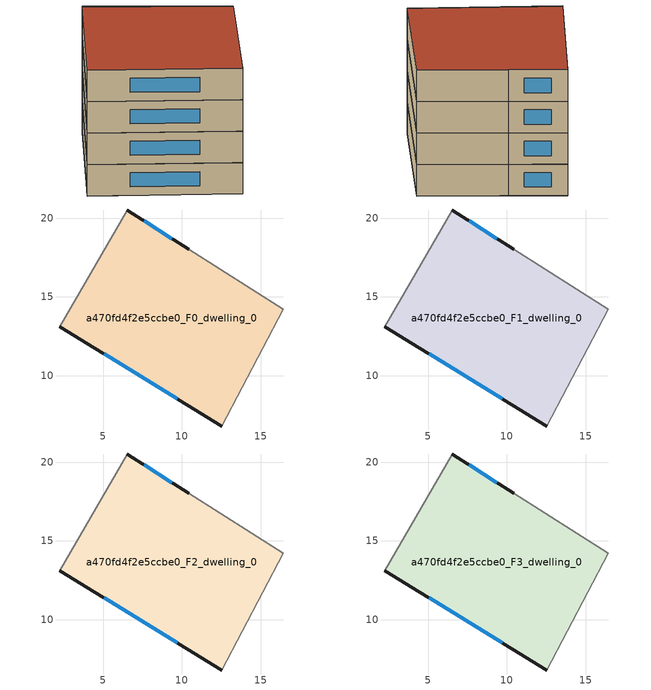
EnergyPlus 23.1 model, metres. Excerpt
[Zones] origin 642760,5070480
a470fd4f2e5ccbe0_F0_dwelling_0
 floor ground (EU_floor_Construction): 12.54,6.81 16.44,14.21 10.44,18.02 6.54,20.52 2.23,13.12 z0
 wall outside (EU_wall_Construction): 6.54,20.52 10.44,18.02 / 12.54,6.81 2.23,13.12 z0:3
 wall adiabatic (EU_wall_Construction): 2.23,13.12 6.54,20.52 / 10.44,18.02 16.44,14.21 12.54,6.81 z0:3
 window (EU_Window_Construction): 7.61,19.83 9.37,18.71 / 9.7,8.55 5.07,11.38 z0.83:2.17
a470fd4f2e5ccbe0_F1_dwelling_0
 floor to a470fd4f2e5ccbe0_F0_dwelling_0 (EU_floor_Construction): 12.54,6.81 16.44,14.21 10.44,18.02 6.54,20.52 2.23,13.12 z3
 wall outside (EU_wall_Construction): 6.54,20.52 10.44,18.02 / 12.54,6.81 2.23,13.12 z3:6
 wall adiabatic (EU_wall_Construction): 2.23,13.12 6.54,20.52 / 10.44,18.02 16.44,14.21 12.54,6.81 z3:6
 window (EU_Window_Construction): 7.61,19.83 9.37,18.71 / 9.7,8.55 5.07,11.38 z3.83:5.17
a470fd4f2e5ccbe0_F2_dwelling_0
 floor to a470fd4f2e5ccbe0_F1_dwelling_0 (EU_floor_Construction): 12.54,6.81 16.44,14.21 10.44,18.02 6.54,20.52 2.23,13.12 z6
 wall outside (EU_wall_Construction): 6.54,20.52 10.44,18.02 / 12.54,6.81 2.23,13.12 z6:9
 wall adiabatic (EU_wall_Construction): 2.23,13.12 6.54,20.52 / 10.44,18.02 16.44,14.21 12.54,6.81 z6:9
 window (EU_Window_Construction): 7.61,19.83 9.37,18.71 / 9.7,8.55 5.07,11.38 z6.83:8.17
a470fd4f2e5ccbe0_F3_dwelling_0
 floor to a470fd4f2e5ccbe0_F2_dwelling_0 (EU_floor_Construction): 12.54,6.81 16.44,14.21 10.44,18.02 6.54,20.52 2.23,13.12 z9
 wall outside (EU_wall_Construction): 6.54,20.52 10.44,18.02 / 12.54,6.81 2.23,13.12 z9:12
 wall adiabatic (EU_wall_Construction): 2.23,13.12 6.54,20.52 / 10.44,18.02 16.44,14.21 12.54,6.81 z9:12
 window (EU_Window_Construction): 7.61,19.83 9.37,18.71 / 9.7,8.55 5.07,11.38 z9.83:11.17
 roof outside (EU_roof_Construction): 16.44,14.21 12.54,6.81 2.23,13.12 6.54,20.52 10.44,18.02 z12
[Building]
EU S2 Campaign: North Axis=0; Terrain=City; Solar Distribution=FullExterior
[Site:Location]
Lyon-Bron: Latitude=45.75; Longitude=5; Time Zone=1; Elevation=198
[SizingPeriod:WeatherFileDays]
AnnualSizingPeriod: Begin Month=1; Begin Day of Month=1; End Month=12; End Day of Month=31; Day of Week for Start Day=Monday; Use Weather File Daylight Saving Period=No; Use Weather File Rain and Snow Indicators=No
[MATERIAL]
EU_InternalMass_Material: Roughness=MediumRough; Thickness=0.1; Conductivity=1; Density=1800; Specific Heat=900; Thermal Absorptance=0.9; Solar Absorptance=0.7; Visible Absorptance=0.7
[MATERIAL:NOMASS] Roughness=MediumRough; Thermal Absorptance=0.9; Solar Absorptance=0.7; Visible Absorptance=0.7
Name | Thermal Resistance
EU_wall_NoMass | 0.87146
EU_roof_NoMass | 0.842276
EU_floor_NoMass | 0.496999
[WINDOWMATERIAL:SIMPLEGLAZINGSYSTEM]
EU_Window_SimpleGlazing: UFactor=2.2525; Solar Heat Gain Coefficient=0.76; Visible Transmittance=0.76
[CONSTRUCTION]
EU_wall_Construction: EU_wall_NoMass
EU_roof_Construction: EU_roof_NoMass
EU_floor_Construction: EU_floor_NoMass
EU_InternalMass_Construction: EU_InternalMass_Material
EU_Window_Construction: EU_Window_SimpleGlazing
[ZONE] Type=1; Multiplier=1; Ceiling Height=autocalculate; Floor Area=autocalculate; Part of Total Floor Area=Yes
Name | Volume
a470fd4f2e5ccbe0_F0_dwelling_0 | 301.882
a470fd4f2e5ccbe0_F1_dwelling_0; a470fd4f2e5ccbe0_F2_dwelling_0 | 301.883
a470fd4f2e5ccbe0_F3_dwelling_0 | 1207.53
[INTERNALMASS] Construction=EU_InternalMass_Construction; Surface Area=100.628
Name | Zone or ZoneList
a470fd4f2e5ccbe0_F0_dwelling_0_EU_InternalMass | a470fd4f2e5ccbe0_F0_dwelling_0
a470fd4f2e5ccbe0_F1_dwelling_0_EU_InternalMass | a470fd4f2e5ccbe0_F1_dwelling_0
a470fd4f2e5ccbe0_F2_dwelling_0_EU_InternalMass | a470fd4f2e5ccbe0_F2_dwelling_0
a470fd4f2e5ccbe0_F3_dwelling_0_EU_InternalMass | a470fd4f2e5ccbe0_F3_dwelling_0
[OTHEREQUIPMENT] Fuel Type=Electricity; Design Level Calculation Method=Watts/Area; Power per Zone Floor Area=1; Fraction Latent=0; Fraction Radiant=0; Fraction Lost=0; Carbon Dioxide Generation Rate=0; EndUse Subcategory=EU_Step8_InternalGains
Name | Zone or ZoneList or Space or SpaceList | Schedule
EU_Step8_InternalGain_a470fd4f2e5ccbe0_F0_dwelling_0_f000 | a470fd4f2e5ccbe0_F0_dwelling_0 | EU_Step8_GainSchedule_a470fd4f2e5ccbe0_F0_dwelling_0_f000
EU_Step8_InternalGain_a470fd4f2e5ccbe0_F1_dwelling_0_f000 | a470fd4f2e5ccbe0_F1_dwelling_0 | EU_Step8_GainSchedule_a470fd4f2e5ccbe0_F1_dwelling_0_f000
EU_Step8_InternalGain_a470fd4f2e5ccbe0_F2_dwelling_0_f000 | a470fd4f2e5ccbe0_F2_dwelling_0 | EU_Step8_GainSchedule_a470fd4f2e5ccbe0_F2_dwelling_0_f000
EU_Step8_InternalGain_a470fd4f2e5ccbe0_F3_dwelling_0_f000 | a470fd4f2e5ccbe0_F3_dwelling_0 | EU_Step8_GainSchedule_a470fd4f2e5ccbe0_F3_dwelling_0_f000
[ZONEVENTILATION:DESIGNFLOWRATE] Schedule=EU_AlwaysOn; Design Flow Rate Calculation Method=AirChanges/Hour; Air Changes per Hour=0.425; Ventilation Type=Natural; Fan Pressure Rise=0; Fan Total Efficiency=1; Constant Term Coefficient=1; Temperature Term Coefficient=0; Velocity Term Coefficient=0; Velocity Squared Term Coefficient=0; Minimum Indoor Temperature=-100; Maximum Indoor Temperature=100; Delta Temperature=-100; Minimum Outdoor Temperature=-100; Maximum Outdoor Temperature=100; Maximum Wind Speed=40
Name | Zone or ZoneList or Space or SpaceList
EU_ConstantAir_a470fd4f2e5ccbe0_F0_dwelling_0 | a470fd4f2e5ccbe0_F0_dwelling_0
EU_ConstantAir_a470fd4f2e5ccbe0_F1_dwelling_0 | a470fd4f2e5ccbe0_F1_dwelling_0
EU_ConstantAir_a470fd4f2e5ccbe0_F2_dwelling_0 | a470fd4f2e5ccbe0_F2_dwelling_0
EU_ConstantAir_a470fd4f2e5ccbe0_F3_dwelling_0 | a470fd4f2e5ccbe0_F3_dwelling_0
[HVACTEMPLATE:THERMOSTAT] Constant Heating Setpoint=20; Constant Cooling Setpoint=50
EU_HeatOnly_a470fd4f2e5ccbe0_F0_dwelling_0; EU_HeatOnly_a470fd4f2e5ccbe0_F1_dwelling_0; EU_HeatOnly_a470fd4f2e5ccbe0_F2_dwelling_0; EU_HeatOnly_a470fd4f2e5ccbe0_F3_dwelling_0
[HVACTEMPLATE:ZONE:IDEALLOADSAIRSYSTEM] System Availability Schedule=EU_AlwaysOn; Maximum Heating Supply Air Temperature=50; Minimum Cooling Supply Air Temperature=13; Maximum Heating Supply Air Humidity Ratio=0.0156; Minimum Cooling Supply Air Humidity Ratio=0.0077; Heating Limit=NoLimit; Cooling Limit=NoLimit; Heating Availability Schedule=EU_AlwaysOn; Cooling Availability Schedule=EU_CoolingOff; Dehumidification Control Type=ConstantSensibleHeatRatio; Cooling Sensible Heat Ratio=0.7; Dehumidification Setpoint=60; Humidification Control Type=None; Humidification Setpoint=30; Outdoor Air Method=None; Outdoor Air Flow Rate per Person=0.00944; Outdoor Air Flow Rate per Zone Floor Area=0; Outdoor Air Flow Rate per Zone=0; Demand Controlled Ventilation Type=None; Outdoor Air Economizer Type=NoEconomizer; Heat Recovery Type=None; Sensible Heat Recovery Effectiveness=0.7; Latent Heat Recovery Effectiveness=0.65
Name | Template Thermostat
a470fd4f2e5ccbe0_F0_dwelling_0 | EU_HeatOnly_a470fd4f2e5ccbe0_F0_dwelling_0
a470fd4f2e5ccbe0_F1_dwelling_0 | EU_HeatOnly_a470fd4f2e5ccbe0_F1_dwelling_0
a470fd4f2e5ccbe0_F2_dwelling_0 | EU_HeatOnly_a470fd4f2e5ccbe0_F2_dwelling_0
a470fd4f2e5ccbe0_F3_dwelling_0 | EU_HeatOnly_a470fd4f2e5ccbe0_F3_dwelling_0
[SIZING:ZONE] Zone Cooling Design Supply Air Temperature Input Method=SupplyAirTemperature; Zone Cooling Design Supply Air Temperature=13; Zone Heating Design Supply Air Temperature Input Method=SupplyAirTemperature; Zone Heating Design Supply Air Temperature=50; Zone Cooling Design Supply Air Humidity Ratio=0.008; Zone Heating Design Supply Air Humidity Ratio=0.008; Cooling Design Air Flow Method=DesignDay; Cooling Design Air Flow Rate=0; Cooling Minimum Air Flow per Zone Floor Area=0.000762; Cooling Minimum Air Flow=0; Cooling Minimum Air Flow Fraction=0.2; Heating Design Air Flow Method=DesignDay; Heating Design Air Flow Rate=0; Heating Maximum Air Flow per Zone Floor Area=0.002032; Heating Maximum Air Flow=0.141576; Heating Maximum Air Flow Fraction=0.3; Account for Dedicated Outdoor Air System=No; Dedicated Outdoor Air System Control Strategy=NeutralSupplyAir; Dedicated Outdoor Air Low Setpoint Temperature for Design=autosize; Dedicated Outdoor Air High Setpoint Temperature for Design=autosize; Zone Load Sizing Method=Sensible Load Only No Latent Load; Zone Latent Cooling Design Supply Air Humidity Ratio Input Method=HumidityRatioDifference; Zone Cooling Design Supply Air Humidity Ratio Difference=0.005; Zone Latent Heating Design Supply Air Humidity Ratio Input Method=HumidityRatioDifference; Zone Humidification Design Supply Air Humidity Ratio Difference=0.005
a470fd4f2e5ccbe0_F0_dwelling_0; a470fd4f2e5ccbe0_F1_dwelling_0; a470fd4f2e5ccbe0_F2_dwelling_0; a470fd4f2e5ccbe0_F3_dwelling_0
[SCHEDULE:CONSTANT]
Name | Hourly Value
EU_AlwaysOn | 1
EU_CoolingOff | 0
[SCHEDULE:FILE] Column Number=1; Rows to Skip at Top=0; Number of Hours of Data=8760; Column Separator=Comma; Interpolate to Timestep=No; Minutes per Item=60; Adjust Schedule for Daylight Savings=Yes
Name | File
EU_Step8_GainSchedule_a470fd4f2e5ccbe0_F0_dwelling_0_f000 | ../../schedules/a470fd4f2e5ccbe0/a470fd4f2e5ccbe0_F0_dwelling_0_f000_gain.csv
EU_Step8_GainSchedule_a470fd4f2e5ccbe0_F1_dwelling_0_f000 | ../../schedules/a470fd4f2e5ccbe0/a470fd4f2e5ccbe0_F1_dwelling_0_f000_gain.csv
EU_Step8_GainSchedule_a470fd4f2e5ccbe0_F2_dwelling_0_f000 | ../../schedules/a470fd4f2e5ccbe0/a470fd4f2e5ccbe0_F2_dwelling_0_f000_gain.csv
EU_Step8_GainSchedule_a470fd4f2e5ccbe0_F3_dwelling_0_f000 | ../../schedules/a470fd4f2e5ccbe0/a470fd4f2e5ccbe0_F3_dwelling_0_f000_gain.csv
